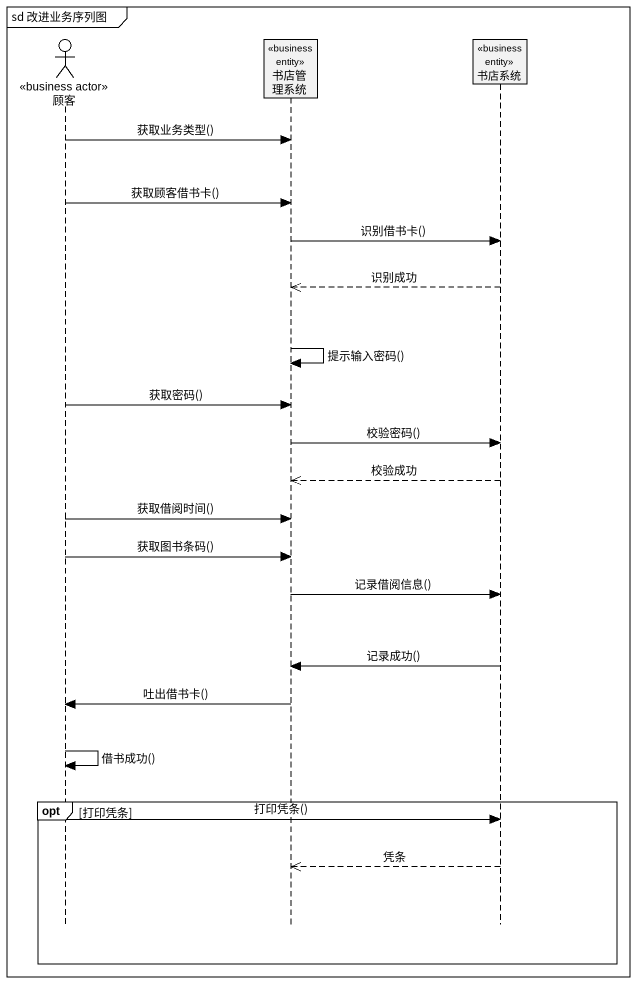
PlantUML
@startuml
mainframe sd 改进业务序列图
hide footbox
actor 顾客 <<business actor>>
participant 书店管理系统 <<business entity>>
participant 书店系统 <<business entity>>

顾客 -> 书店管理系统 : 获取业务类型()
顾客 -> 书店管理系统 : 获取顾客借书卡()
书店管理系统 -> 书店系统 : 识别借书卡()
书店系统 -->> 书店管理系统 : 识别成功
书店管理系统 -> 书店管理系统 : 提示输入密码()
顾客 -> 书店管理系统 : 获取密码()
书店管理系统 -> 书店系统 : 校验密码()
书店系统 -->> 书店管理系统 : 校验成功
顾客 -> 书店管理系统 : 获取借阅时间()
顾客 -> 书店管理系统 : 获取图书条码()
书店管理系统 -> 书店系统 : 记录借阅信息()
书店系统 -> 书店管理系统 : 记录成功()
书店管理系统 -> 顾客 : 吐出借书卡()
顾客 -> 顾客 : 借书成功()
opt 打印凭条
  顾客 -> 书店系统 : 打印凭条()
  书店系统 -->> 书店管理系统 : 凭条
end
@enduml
